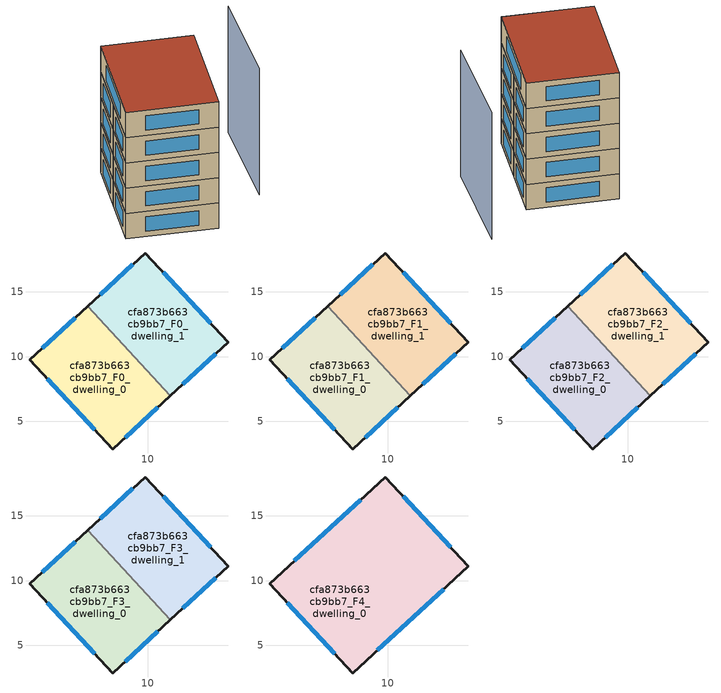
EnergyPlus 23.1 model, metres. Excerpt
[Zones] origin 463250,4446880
cfa873b663cb9bb7_F0_dwelling_0
 floor ground (EU_floor_Construction): 5.36,13.89 11.75,6.96 7.29,2.85 0.87,9.75 z0
 wall outside (EU_wall_Construction): 5.36,13.89 0.87,9.75 7.29,2.85 11.75,6.96 z0:3
 wall to cfa873b663cb9bb7_F0_dwelling_1 (EU_wall_Construction): 11.75,6.96 5.36,13.89 z0:3
 window (EU_Window_Construction): 8.25,3.73 10.8,6.08 / 2.25,8.27 5.92,4.33 / 4.4,13 1.83,10.64 z0.64:2.36
cfa873b663cb9bb7_F0_dwelling_1
 floor ground (EU_floor_Construction): 9.82,18.01 16.24,11.11 11.75,6.96 5.36,13.89 z0
 wall outside (EU_wall_Construction): 11.75,6.96 16.24,11.11 9.82,18.01 5.36,13.89 z0:3
 window (EU_Window_Construction): 8.86,17.13 6.31,14.77 / 14.86,12.58 11.19,16.53 / 12.71,7.85 15.28,10.22 z0.64:2.36
cfa873b663cb9bb7_F1_dwelling_0
 floor to cfa873b663cb9bb7_F0_dwelling_0 (EU_floor_Construction): 5.36,13.89 11.75,6.96 7.29,2.85 0.87,9.75 z3
 wall outside (EU_wall_Construction): 5.36,13.89 0.87,9.75 7.29,2.85 11.75,6.96 z3:6
 wall to cfa873b663cb9bb7_F1_dwelling_1 (EU_wall_Construction): 11.75,6.96 5.36,13.89 z3:6
 window (EU_Window_Construction): 8.25,3.73 10.8,6.08 / 2.25,8.27 5.92,4.33 / 4.4,13 1.83,10.64 z3.64:5.36
cfa873b663cb9bb7_F1_dwelling_1
 floor to cfa873b663cb9bb7_F0_dwelling_1 (EU_floor_Construction): 9.82,18.01 16.24,11.11 11.75,6.96 5.36,13.89 z3
 wall outside (EU_wall_Construction): 11.75,6.96 16.24,11.11 9.82,18.01 5.36,13.89 z3:6
 window (EU_Window_Construction): 8.86,17.13 6.31,14.77 / 14.86,12.58 11.19,16.53 / 12.71,7.85 15.28,10.22 z3.64:5.36
cfa873b663cb9bb7_F2_dwelling_0
 floor to cfa873b663cb9bb7_F1_dwelling_0 (EU_floor_Construction): 5.36,13.89 11.75,6.96 7.29,2.85 0.87,9.75 z6
 wall outside (EU_wall_Construction): 5.36,13.89 0.87,9.75 7.29,2.85 11.75,6.96 z6:9
 wall to cfa873b663cb9bb7_F2_dwelling_1 (EU_wall_Construction): 11.75,6.96 5.36,13.89 z6:9
 window (EU_Window_Construction): 8.25,3.73 10.8,6.08 / 2.25,8.27 5.92,4.33 / 4.4,13 1.83,10.64 z6.64:8.36
cfa873b663cb9bb7_F2_dwelling_1
 floor to cfa873b663cb9bb7_F1_dwelling_1 (EU_floor_Construction): 9.82,18.01 16.24,11.11 11.75,6.96 5.36,13.89 z6
 wall outside (EU_wall_Construction): 11.75,6.96 16.24,11.11 9.82,18.01 5.36,13.89 z6:9
 window (EU_Window_Construction): 8.86,17.13 6.31,14.77 / 14.86,12.58 11.19,16.53 / 12.71,7.85 15.28,10.22 z6.64:8.36
cfa873b663cb9bb7_F3_dwelling_0
 floor to cfa873b663cb9bb7_F2_dwelling_0 (EU_floor_Construction): 5.36,13.89 11.75,6.96 7.29,2.85 0.87,9.75 z9
 wall outside (EU_wall_Construction): 5.36,13.89 0.87,9.75 7.29,2.85 11.75,6.96 z9:12
 wall to cfa873b663cb9bb7_F3_dwelling_1 (EU_wall_Construction): 11.75,6.96 5.36,13.89 z9:12
 window (EU_Window_Construction): 8.25,3.73 10.8,6.08 / 2.25,8.27 5.92,4.33 / 4.4,13 1.83,10.64 z9.64:11.36
cfa873b663cb9bb7_F3_dwelling_1
 floor to cfa873b663cb9bb7_F2_dwelling_1 (EU_floor_Construction): 9.82,18.01 16.24,11.11 11.75,6.96 5.36,13.89 z9
 wall outside (EU_wall_Construction): 11.75,6.96 16.24,11.11 9.82,18.01 5.36,13.89 z9:12
 window (EU_Window_Construction): 8.86,17.13 6.31,14.77 / 14.86,12.58 11.19,16.53 / 12.71,7.85 15.28,10.22 z9.64:11.36
cfa873b663cb9bb7_F4_dwelling_0
 floor to cfa873b663cb9bb7_F3_dwelling_0 (EU_floor_Construction): 5.36,13.89 11.75,6.96 7.29,2.85 0.87,9.75 z12
 floor to cfa873b663cb9bb7_F3_dwelling_1 (EU_floor_Construction): 9.82,18.01 16.24,11.11 11.75,6.96 5.36,13.89 z12
 wall outside (EU_wall_Construction): 9.82,18.01 0.87,9.75 7.29,2.85 16.24,11.11 9.82,18.01 z12:15
 window (EU_Window_Construction): 7.9,16.24 2.79,11.52 / 14.86,12.58 11.19,16.53 / 9.21,4.62 14.32,9.34 / 2.25,8.27 5.92,4.33 z12.64:14.36
 roof outside (EU_roof_Construction): 16.24,11.11 9.82,18.01 0.87,9.75 7.29,2.85 z15
shading: 14.46,2.48 22.47,10.9 z0:15
[Building]
EU S2 Campaign: North Axis=0; Terrain=City; Solar Distribution=FullExterior
[Site:Location]
Yerevan-Zvartnots.Intl.AP: Latitude=40.15; Longitude=44.383; Time Zone=4; Elevation=854
[SizingPeriod:WeatherFileDays]
AnnualSizingPeriod: Begin Month=1; Begin Day of Month=1; End Month=12; End Day of Month=31; Day of Week for Start Day=Monday; Use Weather File Daylight Saving Period=No; Use Weather File Rain and Snow Indicators=No
[MATERIAL]
EU_InternalMass_Material: Roughness=MediumRough; Thickness=0.1; Conductivity=1; Density=1800; Specific Heat=900; Thermal Absorptance=0.9; Solar Absorptance=0.7; Visible Absorptance=0.7
[MATERIAL:NOMASS] Roughness=MediumRough; Thermal Absorptance=0.9; Solar Absorptance=0.7; Visible Absorptance=0.7
Name | Thermal Resistance
EU_wall_NoMass | 1.05043
EU_roof_NoMass | 1.45357
EU_floor_NoMass | 0.478065
[WINDOWMATERIAL:SIMPLEGLAZINGSYSTEM]
EU_Window_SimpleGlazing: UFactor=2.5566; Solar Heat Gain Coefficient=0.75; Visible Transmittance=0.75
[CONSTRUCTION]
EU_wall_Construction: EU_wall_NoMass
EU_roof_Construction: EU_roof_NoMass
EU_floor_Construction: EU_floor_NoMass
EU_Window_Construction: EU_Window_SimpleGlazing
EU_InternalMass_Construction: EU_InternalMass_Material
[ZONE] Type=1; Multiplier=1; Ceiling Height=autocalculate; Floor Area=autocalculate; Part of Total Floor Area=Yes
Name | Volume
cfa873b663cb9bb7_F0_dwelling_0; cfa873b663cb9bb7_F1_dwelling_0; cfa873b663cb9bb7_F2_dwelling_0; cfa873b663cb9bb7_F3_dwelling_0 | 172.163
cfa873b663cb9bb7_F4_dwelling_0 | 344.323
cfa873b663cb9bb7_F0_dwelling_1 | 172.162
cfa873b663cb9bb7_F1_dwelling_1; cfa873b663cb9bb7_F2_dwelling_1; cfa873b663cb9bb7_F3_dwelling_1 | 172.161
[INTERNALMASS] Construction=EU_InternalMass_Construction
Name | Zone or ZoneList | Surface Area
cfa873b663cb9bb7_F0_dwelling_0_EU_InternalMass | cfa873b663cb9bb7_F0_dwelling_0 | 57.3873
cfa873b663cb9bb7_F0_dwelling_1_EU_InternalMass | cfa873b663cb9bb7_F0_dwelling_1 | 57.3873
cfa873b663cb9bb7_F1_dwelling_0_EU_InternalMass | cfa873b663cb9bb7_F1_dwelling_0 | 57.3873
cfa873b663cb9bb7_F1_dwelling_1_EU_InternalMass | cfa873b663cb9bb7_F1_dwelling_1 | 57.3873
cfa873b663cb9bb7_F2_dwelling_0_EU_InternalMass | cfa873b663cb9bb7_F2_dwelling_0 | 57.3873
cfa873b663cb9bb7_F2_dwelling_1_EU_InternalMass | cfa873b663cb9bb7_F2_dwelling_1 | 57.3873
cfa873b663cb9bb7_F3_dwelling_0_EU_InternalMass | cfa873b663cb9bb7_F3_dwelling_0 | 57.3873
cfa873b663cb9bb7_F3_dwelling_1_EU_InternalMass | cfa873b663cb9bb7_F3_dwelling_1 | 57.3873
cfa873b663cb9bb7_F4_dwelling_0_EU_InternalMass | cfa873b663cb9bb7_F4_dwelling_0 | 114.774
[OTHEREQUIPMENT] Fuel Type=Electricity; Design Level Calculation Method=Watts/Area; Power per Zone Floor Area=1; Fraction Latent=0; Fraction Radiant=0; Fraction Lost=0; Carbon Dioxide Generation Rate=0; EndUse Subcategory=EU_Step8_InternalGains
Name | Zone or ZoneList or Space or SpaceList | Schedule
EU_Step8_InternalGain_cfa873b663cb9bb7_F0_dwelling_0_f000 | cfa873b663cb9bb7_F0_dwelling_0 | EU_Step8_GainSchedule_cfa873b663cb9bb7_F0_dwelling_0_f000
EU_Step8_InternalGain_cfa873b663cb9bb7_F0_dwelling_1_f000 | cfa873b663cb9bb7_F0_dwelling_1 | EU_Step8_GainSchedule_cfa873b663cb9bb7_F0_dwelling_1_f000
EU_Step8_InternalGain_cfa873b663cb9bb7_F1_dwelling_0_f000 | cfa873b663cb9bb7_F1_dwelling_0 | EU_Step8_GainSchedule_cfa873b663cb9bb7_F1_dwelling_0_f000
EU_Step8_InternalGain_cfa873b663cb9bb7_F1_dwelling_1_f000 | cfa873b663cb9bb7_F1_dwelling_1 | EU_Step8_GainSchedule_cfa873b663cb9bb7_F1_dwelling_1_f000
EU_Step8_InternalGain_cfa873b663cb9bb7_F2_dwelling_0_f000 | cfa873b663cb9bb7_F2_dwelling_0 | EU_Step8_GainSchedule_cfa873b663cb9bb7_F2_dwelling_0_f000
EU_Step8_InternalGain_cfa873b663cb9bb7_F2_dwelling_1_f000 | cfa873b663cb9bb7_F2_dwelling_1 | EU_Step8_GainSchedule_cfa873b663cb9bb7_F2_dwelling_1_f000
EU_Step8_InternalGain_cfa873b663cb9bb7_F3_dwelling_0_f000 | cfa873b663cb9bb7_F3_dwelling_0 | EU_Step8_GainSchedule_cfa873b663cb9bb7_F3_dwelling_0_f000
EU_Step8_InternalGain_cfa873b663cb9bb7_F3_dwelling_1_f000 | cfa873b663cb9bb7_F3_dwelling_1 | EU_Step8_GainSchedule_cfa873b663cb9bb7_F3_dwelling_1_f000
EU_Step8_InternalGain_cfa873b663cb9bb7_F4_dwelling_0_f000 | cfa873b663cb9bb7_F4_dwelling_0 | EU_Step8_GainSchedule_cfa873b663cb9bb7_F4_dwelling_0_f000
[ZONEVENTILATION:DESIGNFLOWRATE] Schedule=EU_AlwaysOn; Design Flow Rate Calculation Method=AirChanges/Hour; Air Changes per Hour=0.557805; Ventilation Type=Natural; Fan Pressure Rise=0; Fan Total Efficiency=1; Constant Term Coefficient=1; Temperature Term Coefficient=0; Velocity Term Coefficient=0; Velocity Squared Term Coefficient=0; Minimum Indoor Temperature=-100; Maximum Indoor Temperature=100; Delta Temperature=-100; Minimum Outdoor Temperature=-100; Maximum Outdoor Temperature=100; Maximum Wind Speed=40
Name | Zone or ZoneList or Space or SpaceList
EU_ConstantAir_cfa873b663cb9bb7_F0_dwelling_0 | cfa873b663cb9bb7_F0_dwelling_0
EU_ConstantAir_cfa873b663cb9bb7_F0_dwelling_1 | cfa873b663cb9bb7_F0_dwelling_1
EU_ConstantAir_cfa873b663cb9bb7_F1_dwelling_0 | cfa873b663cb9bb7_F1_dwelling_0
EU_ConstantAir_cfa873b663cb9bb7_F1_dwelling_1 | cfa873b663cb9bb7_F1_dwelling_1
EU_ConstantAir_cfa873b663cb9bb7_F2_dwelling_0 | cfa873b663cb9bb7_F2_dwelling_0
EU_ConstantAir_cfa873b663cb9bb7_F2_dwelling_1 | cfa873b663cb9bb7_F2_dwelling_1
EU_ConstantAir_cfa873b663cb9bb7_F3_dwelling_0 | cfa873b663cb9bb7_F3_dwelling_0
EU_ConstantAir_cfa873b663cb9bb7_F3_dwelling_1 | cfa873b663cb9bb7_F3_dwelling_1
EU_ConstantAir_cfa873b663cb9bb7_F4_dwelling_0 | cfa873b663cb9bb7_F4_dwelling_0
[HVACTEMPLATE:THERMOSTAT] Constant Heating Setpoint=20; Constant Cooling Setpoint=50
EU_HeatOnly_cfa873b663cb9bb7_F0_dwelling_0; EU_HeatOnly_cfa873b663cb9bb7_F0_dwelling_1; EU_HeatOnly_cfa873b663cb9bb7_F1_dwelling_0; EU_HeatOnly_cfa873b663cb9bb7_F1_dwelling_1; EU_HeatOnly_cfa873b663cb9bb7_F2_dwelling_0; EU_HeatOnly_cfa873b663cb9bb7_F2_dwelling_1; EU_HeatOnly_cfa873b663cb9bb7_F3_dwelling_0; EU_HeatOnly_cfa873b663cb9bb7_F3_dwelling_1; EU_HeatOnly_cfa873b663cb9bb7_F4_dwelling_0
[HVACTEMPLATE:ZONE:IDEALLOADSAIRSYSTEM] System Availability Schedule=EU_AlwaysOn; Maximum Heating Supply Air Temperature=50; Minimum Cooling Supply Air Temperature=13; Maximum Heating Supply Air Humidity Ratio=0.0156; Minimum Cooling Supply Air Humidity Ratio=0.0077; Heating Limit=NoLimit; Cooling Limit=NoLimit; Heating Availability Schedule=EU_AlwaysOn; Cooling Availability Schedule=EU_CoolingOff; Dehumidification Control Type=ConstantSensibleHeatRatio; Cooling Sensible Heat Ratio=0.7; Dehumidification Setpoint=60; Humidification Control Type=None; Humidification Setpoint=30; Outdoor Air Method=None; Outdoor Air Flow Rate per Person=0.00944; Outdoor Air Flow Rate per Zone Floor Area=0; Outdoor Air Flow Rate per Zone=0; Demand Controlled Ventilation Type=None; Outdoor Air Economizer Type=NoEconomizer; Heat Recovery Type=None; Sensible Heat Recovery Effectiveness=0.7; Latent Heat Recovery Effectiveness=0.65
Name | Template Thermostat
cfa873b663cb9bb7_F0_dwelling_0 | EU_HeatOnly_cfa873b663cb9bb7_F0_dwelling_0
cfa873b663cb9bb7_F0_dwelling_1 | EU_HeatOnly_cfa873b663cb9bb7_F0_dwelling_1
cfa873b663cb9bb7_F1_dwelling_0 | EU_HeatOnly_cfa873b663cb9bb7_F1_dwelling_0
cfa873b663cb9bb7_F1_dwelling_1 | EU_HeatOnly_cfa873b663cb9bb7_F1_dwelling_1
cfa873b663cb9bb7_F2_dwelling_0 | EU_HeatOnly_cfa873b663cb9bb7_F2_dwelling_0
cfa873b663cb9bb7_F2_dwelling_1 | EU_HeatOnly_cfa873b663cb9bb7_F2_dwelling_1
cfa873b663cb9bb7_F3_dwelling_0 | EU_HeatOnly_cfa873b663cb9bb7_F3_dwelling_0
cfa873b663cb9bb7_F3_dwelling_1 | EU_HeatOnly_cfa873b663cb9bb7_F3_dwelling_1
cfa873b663cb9bb7_F4_dwelling_0 | EU_HeatOnly_cfa873b663cb9bb7_F4_dwelling_0
[SIZING:ZONE] Zone Cooling Design Supply Air Temperature Input Method=SupplyAirTemperature; Zone Cooling Design Supply Air Temperature=13; Zone Heating Design Supply Air Temperature Input Method=SupplyAirTemperature; Zone Heating Design Supply Air Temperature=50; Zone Cooling Design Supply Air Humidity Ratio=0.008; Zone Heating Design Supply Air Humidity Ratio=0.008; Cooling Design Air Flow Method=DesignDay; Cooling Design Air Flow Rate=0; Cooling Minimum Air Flow per Zone Floor Area=0.000762; Cooling Minimum Air Flow=0; Cooling Minimum Air Flow Fraction=0.2; Heating Design Air Flow Method=DesignDay; Heating Design Air Flow Rate=0; Heating Maximum Air Flow per Zone Floor Area=0.002032; Heating Maximum Air Flow=0.141576; Heating Maximum Air Flow Fraction=0.3; Account for Dedicated Outdoor Air System=No; Dedicated Outdoor Air System Control Strategy=NeutralSupplyAir; Dedicated Outdoor Air Low Setpoint Temperature for Design=autosize; Dedicated Outdoor Air High Setpoint Temperature for Design=autosize; Zone Load Sizing Method=Sensible Load Only No Latent Load; Zone Latent Cooling Design Supply Air Humidity Ratio Input Method=HumidityRatioDifference; Zone Cooling Design Supply Air Humidity Ratio Difference=0.005; Zone Latent Heating Design Supply Air Humidity Ratio Input Method=HumidityRatioDifference; Zone Humidification Design Supply Air Humidity Ratio Difference=0.005
cfa873b663cb9bb7_F0_dwelling_0; cfa873b663cb9bb7_F0_dwelling_1; cfa873b663cb9bb7_F1_dwelling_0; cfa873b663cb9bb7_F1_dwelling_1; cfa873b663cb9bb7_F2_dwelling_0; cfa873b663cb9bb7_F2_dwelling_1; cfa873b663cb9bb7_F3_dwelling_0; cfa873b663cb9bb7_F3_dwelling_1; cfa873b663cb9bb7_F4_dwelling_0
[SCHEDULE:CONSTANT]
Name | Hourly Value
EU_AlwaysOn | 1
EU_CoolingOff | 0
[SCHEDULE:FILE] Column Number=1; Rows to Skip at Top=0; Number of Hours of Data=8760; Column Separator=Comma; Interpolate to Timestep=No; Minutes per Item=60; Adjust Schedule for Daylight Savings=Yes
Name | File
EU_Step8_GainSchedule_cfa873b663cb9bb7_F0_dwelling_0_f000 | ../../schedules/cfa873b663cb9bb7/cfa873b663cb9bb7_F0_dwelling_0_f000_gain.csv
EU_Step8_GainSchedule_cfa873b663cb9bb7_F0_dwelling_1_f000 | ../../schedules/cfa873b663cb9bb7/cfa873b663cb9bb7_F0_dwelling_1_f000_gain.csv
EU_Step8_GainSchedule_cfa873b663cb9bb7_F1_dwelling_0_f000 | ../../schedules/cfa873b663cb9bb7/cfa873b663cb9bb7_F1_dwelling_0_f000_gain.csv
EU_Step8_GainSchedule_cfa873b663cb9bb7_F1_dwelling_1_f000 | ../../schedules/cfa873b663cb9bb7/cfa873b663cb9bb7_F1_dwelling_1_f000_gain.csv
EU_Step8_GainSchedule_cfa873b663cb9bb7_F2_dwelling_0_f000 | ../../schedules/cfa873b663cb9bb7/cfa873b663cb9bb7_F2_dwelling_0_f000_gain.csv
EU_Step8_GainSchedule_cfa873b663cb9bb7_F2_dwelling_1_f000 | ../../schedules/cfa873b663cb9bb7/cfa873b663cb9bb7_F2_dwelling_1_f000_gain.csv
EU_Step8_GainSchedule_cfa873b663cb9bb7_F3_dwelling_0_f000 | ../../schedules/cfa873b663cb9bb7/cfa873b663cb9bb7_F3_dwelling_0_f000_gain.csv
EU_Step8_GainSchedule_cfa873b663cb9bb7_F3_dwelling_1_f000 | ../../schedules/cfa873b663cb9bb7/cfa873b663cb9bb7_F3_dwelling_1_f000_gain.csv
EU_Step8_GainSchedule_cfa873b663cb9bb7_F4_dwelling_0_f000 | ../../schedules/cfa873b663cb9bb7/cfa873b663cb9bb7_F4_dwelling_0_f000_gain.csv
